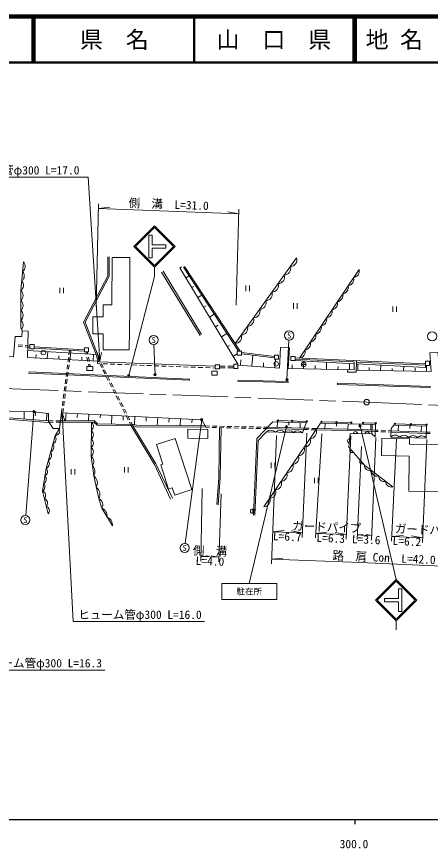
# Model space of a CAD drawing. Units: millimetres, scale not verified. Extents: x 40000 to 680000, y 20000 to 380000.
# Drawn here: x 294328 to 384488, y 198715 to 380000 of the extents above; entities that cross this region are included whole.
import ezdxf
from ezdxf.enums import TextEntityAlignment as Align

# ---------------------------------------------------------------- set-up
doc = ezdxf.new("R2010")
doc.units = ezdxf.units.MM
doc.header["$LTSCALE"] = 1000
doc.linetypes.add('CHAIN', pattern=[18.5, 12, -1.5, 3.5, -1.5])
for name, color, linetype, lineweight in [('M-BGD', 7, 'Continuous', 13), ('M-BMK', 2, 'CHAIN', 13), ('M-BMK-SRVR', 3, 'Continuous', 13), ('M-STR-HTXT', 7, 'Continuous', 13), ('M-STR-STRC', 7, 'Continuous', 13), ('M-TTL', 2, 'Continuous', 140), ('M-TTL-BAND', 7, 'Continuous', 25), ('M-TTL-LINE', 7, 'Continuous', 50)]:
    doc.layers.add(name, color=color, linetype=linetype, lineweight=lineweight)
doc.layers.add('M-TTL-TXT', color=7, linetype='Continuous')
doc.styles.add('ＭＳ ゴシック', font='')
doc.styles.get('ＭＳ ゴシック').set_extended_font_data('MS Gothic')

msp = doc.modelspace()

# ---------------------------------------------------------------- hatches: boundary and pattern name
at = {"layer": 'M-BGD'}
for points in [[(351084, 291962, -1), (351384, 291962, -1)], [(354243, 291874, -1), (354543, 291874, -1)], [(357401, 291786, -1), (357701, 291786, -1)], [(360614, 291696, -1), (360914, 291696, -1)], [(363863, 291605, -1), (364163, 291605, -1)], [(367111, 291514, -1), (367411, 291514, -1)], [(369675, 291443, -1), (369975, 291443, -1)], [(372423, 291366, -1), (372723, 291366, -1)], [(376596, 291249, -1), (376896, 291249, -1)], [(380062, 291153, -1), (380362, 291153, -1)], [(383527, 291056, -1), (383827, 291056, -1)]]:
    msp.add_hatch(color=256, dxfattribs=at).paths.add_polyline_path(points)
at = {"layer": 'M-STR-HTXT'}
for points in [[(318983, 301901, -1), (318544, 301662, -1)], [(324664, 302131, -1), (324322, 301767, -0.41421), (324311, 302120, -0.41421)], [(353427, 301055, -1), (353053, 300723, -1)], [(297905, 293719, -1), (298288, 294040, -1)], [(334473, 292003, -1), (334873, 292303, -1)], [(353360, 290787, -1), (352921, 290548, -1)], [(369402, 290912, -1), (368963, 290673, -1)]]:
    msp.add_hatch(color=256, dxfattribs=at).paths.add_polyline_path(points)

# ---------------------------------------------------------------- linework, layer by layer
at = {"layer": 'M-BGD'}
for p, q in [((341955, 308743), (355339, 327404)), ((326260, 324531), (334645, 310737)), ((342568, 304281), (329908, 325235)), ((329919, 325217), (330274, 325432)), ((342674, 307098), (330677, 325408)), ((343033, 307098), (330928, 325573)), ((355982, 305550), (368953, 324871)), ((325918, 324323), (334303, 310529)), ((331212, 323078), (331923, 323507)), ((303738, 320891), (303738, 319691)), ((304538, 320891), (304538, 319691)), ((332504, 320938), (332938, 321200)), ((344310, 321391), (344310, 320191)), ((345110, 321391), (345110, 320191)), ((333797, 318798), (334665, 319322)), ((354661, 317513), (354661, 316313)), ((355461, 317513), (355461, 316313)), ((335090, 316658), (335602, 316968)), ((376294, 316843), (376294, 315643)), ((377094, 316843), (377094, 315643)), ((336383, 314518), (337407, 315137)), ((337676, 312379), (338266, 312735)), ((338968, 310239), (340149, 310952)), ((294627, 308470), (295622, 308369)), ((296219, 308309), (297224, 308208)), ((340261, 308099), (340686, 308356)), ((294627, 308168), (295622, 308068)), ((296219, 308008), (297224, 307906)), ((296706, 307194), (311633, 306342)), ((298124, 308057), (309111, 307357)), ((298124, 307756), (309111, 307056)), ((301013, 305472), (301092, 306944)), ((305730, 306322), (305852, 307264)), ((306006, 305205), (306083, 306659)), ((306030, 306305), (306152, 307245)), ((309520, 306398), (309407, 306907)), ((309827, 306398), (309714, 306907)), ((310999, 304939), (311075, 306374)), ((311920, 306432), (312339, 304754)), ((341554, 305959), (342404, 306473)), ((343304, 306799), (350519, 305920)), ((343304, 306497), (350519, 305617)), ((296660, 305705), (311997, 304885)), ((298516, 305606), (298556, 306341)), ((303509, 305339), (303548, 306066)), ((305524, 304735), (305653, 305727)), ((305825, 304718), (305953, 305710)), ((308502, 305072), (308541, 305790)), ((309866, 304836), (309650, 305812)), ((310173, 304836), (309957, 305812)), ((311633, 306342), (311997, 304885)), ((311997, 304885), (311978, 304367)), ((312339, 304754), (311997, 304885)), ((312339, 304754), (337606, 303813)), ((343106, 304020), (343194, 305200)), ((345599, 303834), (345775, 306196)), ((348092, 303648), (348161, 304576)), ((350585, 303463), (350723, 305318)), ((354990, 305615), (383421, 304320)), ((354990, 305315), (367883, 304727)), ((354990, 305015), (367875, 304337)), ((356851, 303207), (356885, 304915)), ((361850, 303107), (361881, 304652)), ((367849, 302988), (367883, 304715)), ((368338, 302478), (368389, 305005)), ((368383, 304705), (383421, 304020)), ((384321, 304586), (384529, 304629)), ((305319, 303148), (305447, 304140)), ((305619, 303131), (305747, 304123)), ((310109, 303742), (309996, 304250)), ((310416, 303742), (310303, 304250)), ((311978, 304367), (312500, 304347)), ((312862, 303561), (312462, 304349)), ((313203, 303552), (312805, 304336)), ((313100, 304325), (314099, 304288)), ((313585, 302134), (313133, 303026)), ((313926, 302124), (313474, 303016)), ((314699, 304266), (315698, 304228)), ((316298, 304206), (317297, 304169)), ((317897, 304147), (318896, 304109)), ((319495, 304087), (320495, 304050)), ((321094, 304028), (322094, 303990)), ((322693, 303968), (323692, 303931)), ((324292, 303909), (325291, 303871)), ((325891, 303849), (326890, 303812)), ((327490, 303790), (328489, 303752)), ((329089, 303730), (330088, 303693)), ((330688, 303671), (331687, 303633)), ((332287, 303611), (333286, 303574)), ((333885, 303552), (334885, 303514)), ((335484, 303492), (336484, 303455)), ((337083, 303432), (337606, 303413)), ((338506, 303836), (339787, 303836)), ((338506, 303436), (339787, 303436)), ((340387, 303836), (341668, 303836)), ((340387, 303436), (341668, 303436)), ((354351, 303257), (354368, 304111)), ((356401, 304196), (357401, 304196)), ((359350, 303157), (359366, 303930)), ((364349, 303058), (364363, 303748)), ((366459, 302515), (366469, 303015)), ((366849, 303008), (366876, 304390)), ((368375, 304311), (383398, 303521)), ((368656, 302972), (368682, 304295)), ((371155, 302922), (371167, 303502)), ((373655, 302872), (373678, 304032)), ((376154, 302822), (376164, 303320)), ((378654, 302772), (378674, 303769)), ((381153, 302722), (381167, 303377)), ((383398, 303521), (383421, 303982)), ((383653, 302672), (383679, 303982)), ((304907, 299975), (305036, 300966)), ((305113, 301561), (305241, 302553)), ((305208, 299958), (305336, 300949)), ((305413, 301544), (305542, 302536)), ((314308, 300706), (313856, 301598)), ((314649, 300697), (314197, 301589)), ((366459, 302515), (368338, 302478)), ((304702, 298388), (304830, 299380)), ((305002, 298371), (305130, 299363)), ((315031, 299279), (314579, 300171)), ((315372, 299270), (314920, 300162)), ((304496, 296801), (304624, 297793)), ((304796, 296784), (304925, 297776)), ((315754, 297852), (315302, 298744)), ((316095, 297842), (315643, 298734)), ((316477, 296424), (316025, 297316)), ((304290, 295215), (304419, 296206)), ((304591, 295198), (304719, 296189)), ((316818, 296415), (316366, 297307)), ((317200, 294997), (316748, 295889)), ((317541, 294988), (317089, 295880)), ((296001, 293933), (295959, 292288)), ((298497, 293832), (298400, 293015)), ((304091, 293678), (304213, 294620)), ((304392, 293663), (304513, 294602)), ((317923, 293570), (317471, 294462)), ((318264, 293560), (317812, 294452)), ((300980, 293536), (300786, 291907)), ((301289, 291867), (302271, 291874)), ((302871, 291879), (303852, 291886)), ((305090, 293628), (305003, 291895)), ((307587, 293503), (307543, 292637)), ((310084, 293379), (310011, 291932)), ((312580, 293254), (312544, 292531)), ((315077, 293130), (314981, 291194)), ((317574, 293005), (317526, 292037)), ((318646, 292142), (318194, 293034)), ((318987, 292133), (318535, 293025)), ((320071, 292881), (319982, 291084)), ((322568, 292756), (322523, 291858)), ((325065, 292632), (324978, 290885)), ((327562, 292507), (327518, 291634)), ((330059, 292383), (329982, 290837)), ((332556, 292258), (332517, 291486)), ((335572, 290485), (334673, 292153)), ((351234, 291962), (357551, 291786)), ((301404, 291568), (302308, 291575)), ((302908, 291579), (303812, 291586)), ((319316, 290819), (318917, 291607)), ((319655, 290813), (319258, 291598)), ((324395, 282365), (319316, 290819)), ((324653, 282520), (319655, 290813)), ((335409, 290786), (335576, 290785)), ((335572, 290485), (336259, 290470)), ((335576, 290785), (336399, 290767)), ((336859, 290457), (337858, 290435)), ((336999, 290754), (337998, 290732)), ((338458, 290422), (339458, 290401)), ((338598, 290719), (339598, 290698)), ((340058, 290388), (341058, 290366)), ((340198, 290685), (341198, 290663)), ((341658, 290353), (342657, 290332)), ((341797, 290650), (342797, 290628)), ((343257, 290319), (344257, 290297)), ((343397, 290615), (344397, 290594)), ((344857, 290284), (345857, 290263)), ((344997, 290581), (345996, 290559)), ((346456, 290250), (347456, 290228)), ((346596, 290546), (347596, 290525)), ((348056, 290215), (348743, 290200)), ((348196, 290512), (349018, 290494)), ((348204, 273160), (360549, 291378)), ((348743, 290200), (356880, 290004)), ((349018, 290494), (356992, 290301)), ((350142, 291692), (357439, 291489)), ((351142, 291664), (351108, 290443)), ((353641, 291595), (353624, 290984)), ((356140, 291525), (356106, 290323)), ((356992, 290301), (358083, 290275)), ((358683, 290260), (359774, 290234)), ((360565, 291401), (372563, 291066)), ((360764, 291696), (367261, 291514)), ((361549, 291352), (361519, 290192)), ((364048, 291288), (364033, 290708)), ((366547, 291223), (366517, 290071)), ((369046, 291159), (369031, 290583)), ((369825, 291443), (372573, 291366)), ((371545, 291094), (371515, 289924)), ((371769, 289090), (371835, 291086)), ((372477, 288438), (372563, 291066)), ((376523, 290955), (383668, 290756)), ((376746, 291249), (383677, 291056)), ((377523, 290928), (377488, 289694)), ((380022, 290858), (380004, 290241)), ((382521, 290788), (382485, 289502)), ((383595, 288126), (383668, 290756)), ((346982, 287591), (348776, 289504)), ((356880, 290004), (357927, 289978)), ((358527, 289964), (359574, 289939)), ((367667, 289151), (368658, 289136)), ((370252, 289113), (371242, 289098)), ((372515, 289586), (373122, 289562)), ((372525, 289886), (373137, 289862)), ((373722, 289539), (374721, 289501)), ((373736, 289839), (374735, 289800)), ((375321, 289478), (375929, 289454)), ((375335, 289777), (375947, 289754)), ((375862, 288365), (383595, 288126)), ((375929, 289454), (383624, 289158)), ((375947, 289754), (383632, 289458)), ((383624, 289158), (384410, 289128)), ((383632, 289458), (384436, 289427)), ((346229, 271317), (346982, 287591)), ((366809, 287047), (366914, 288032)), ((367684, 285033), (367032, 285780)), ((349818, 282817), (349818, 281617)), ((350618, 282817), (350618, 281617)), ((369838, 282564), (369186, 283310)), ((306241, 281376), (306241, 280176)), ((307041, 281376), (307041, 280176)), ((317827, 281835), (317827, 280635)), ((318627, 281835), (318627, 280635)), ((324395, 282365), (327845, 274809)), ((324653, 282520), (328299, 275017)), ((359263, 279504), (359263, 278304)), ((360063, 279504), (360063, 278304)), ((345769, 272707), (345769, 271707))]:
    msp.add_line(p, q, dxfattribs=at)
for points in [[(295546, 311516), (295268, 312154), (295228, 320284), (295788, 326582)], [(311633, 306342), (308910, 313437), (314188, 323502), (314174, 327656)], [(311920, 306432), (309238, 313418), (314489, 323428), (314474, 327658)], [(284771, 306302), (287761, 306302), (288869, 309074), (290339, 308486), (289770, 305996), (293628, 305836), (293986, 310293), (295483, 310288), (295546, 311516), (296840, 311441), (296660, 305705)], [(342568, 304060), (351582, 303388), (351837, 307919), (353767, 307810), (353508, 303274), (367849, 302988)], [(368348, 302978), (384653, 302652), (384398, 306713), (386142, 306822), (386627, 302790), (399143, 304363), (409719, 304165), (409951, 304353)], [(384321, 304282), (384334, 304282), (384548, 304326)], [(276349, 271754), (285004, 294212), (298097, 293879), (301236, 293506), (301294, 291735), (302291, 290219), (303613, 290218)], [(284846, 293802), (286713, 293019), (301289, 291867)], [(284731, 293502), (284786, 293502), (286641, 292723), (301279, 291567), (301404, 291568)], [(301192, 271605), (299969, 276599), (300770, 281535), (302712, 288654), (303635, 290256), (304091, 293678), (334673, 292153)], [(303852, 291886), (311250, 291942), (311983, 291245), (319896, 291109), (320505, 290927), (335409, 290786)], [(303812, 291586), (311131, 291641), (311861, 290948), (319849, 290810), (320459, 290627), (335572, 290485)], [(310608, 291637), (310596, 284235), (311124, 279930), (312232, 274907), (312882, 272867), (315213, 268990)], [(338566, 290420), (338367, 279499), (337972, 273632)], [(338866, 290413), (338666, 279486), (338271, 273612)], [(345930, 271331), (346702, 288023), (350142, 291692)], [(348776, 289504), (356623, 289321), (357439, 291489)], [(359774, 290234), (369713, 289994), (372525, 289886)], [(375862, 288365), (375977, 290237), (376523, 290955)], [(359574, 289939), (369703, 289694), (372515, 289586)], [(367035, 289160), (366713, 286147), (370107, 282255), (376274, 277503)], [(372477, 288438), (371769, 289090), (367035, 289160)]]:
    msp.add_lwpolyline(points, dxfattribs=at)
for points in [[(315167, 327466), (315093, 317187), (313209, 317184), (313209, 314547), (310897, 314547), (310897, 310872), (313150, 310872), (313150, 307396), (318817, 307396), (319014, 315994), (319014, 327486)], [(297224, 308507), (298124, 308507), (298124, 307607), (297224, 307607)], [(309111, 307807), (310011, 307807), (310011, 306907), (309111, 306907)], [(342404, 307098), (343304, 307098), (343304, 306198), (342404, 306198)], [(350519, 306218), (351419, 306218), (351419, 305318), (350519, 305318)], [(354090, 305915), (354990, 305915), (354990, 305015), (354090, 305015)], [(383421, 304882), (384321, 304882), (384321, 303982), (383421, 303982)], [(309612, 302842), (310912, 302842), (310912, 303742), (309612, 303742)], [(336861, 302754), (338061, 302754), (338061, 301854), (336861, 301854)], [(337606, 304136), (338506, 304136), (338506, 303236), (337606, 303236)], [(341668, 304281), (342568, 304281), (342568, 303281), (341668, 303281)], [(331617, 288119), (335964, 288030), (336005, 290015), (331657, 290104)], [(324820, 286746), (326221, 282472), (325724, 282309), (327456, 277015), (328249, 277275), (328769, 275685), (332509, 276909), (328857, 288018)], [(373851, 284311), (379861, 284180), (379780, 276557), (389568, 276349), (389701, 286696), (379966, 286820), (379947, 287956), (373903, 288041)]]:
    msp.add_lwpolyline(points, close=True, dxfattribs=at)
for centre, radius in [((300159, 306787), 500), ((350895, 304335), 500), ((356901, 304196), 500), ((351234, 291962), 150), ((354393, 291874), 150), ((357551, 291786), 150), ((360764, 291696), 150), ((364013, 291605), 150), ((367261, 291514), 150), ((369825, 291443), 150), ((372573, 291366), 150), ((376746, 291249), 150), ((380212, 291153), 150), ((383677, 291056), 150), ((345769, 272207), 500)]:
    msp.add_circle(centre, radius, dxfattribs=at)
for centre, radius, start, end in [((294834, 325609), 1363, 304.27765, 45.57104), ((353946, 326990), 1453, 272.16139, 16.54053), ((352608, 325124), 1453, 272.16139, 16.54053), ((367526, 324555), 1462, 279.76284, 12.4835), ((294647, 323510), 1363, 304.27765, 45.57104), ((351269, 323258), 1453, 272.16139, 16.54053), ((366347, 322799), 1462, 279.76284, 12.4835), ((294461, 321411), 1363, 304.27765, 45.57104), ((349931, 321392), 1453, 272.16139, 16.54053), ((365168, 321042), 1462, 279.76284, 12.4835), ((294293, 319203), 1430, 311.41063, 49.14495), ((348592, 319526), 1453, 272.16139, 16.54053), ((363989, 319286), 1462, 279.76284, 12.4835), ((294303, 317048), 1430, 311.41063, 49.14495), ((347254, 317659), 1453, 272.16139, 16.54053), ((362809, 317530), 1462, 279.76284, 12.4835), ((294314, 314894), 1430, 311.41063, 49.14495), ((345916, 315793), 1453, 272.16139, 16.54053), ((361630, 315773), 1462, 279.76284, 12.4835), ((294324, 312740), 1430, 319.71905, 49.14495), ((344577, 313927), 1453, 272.16139, 16.54053), ((360451, 314017), 1462, 279.76284, 12.4835), ((343239, 312061), 1453, 272.16139, 16.54053), ((359272, 312260), 1462, 279.76284, 12.4835), ((341900, 310195), 1453, 272.16139, 16.54053), ((358092, 310504), 1462, 279.76284, 12.4835), ((356913, 308747), 1462, 279.76284, 12.4835), ((355734, 306991), 1462, 279.76284, 12.4835), ((302617, 289750), 1100, 274.94265, 25.16326), ((309903, 290715), 1160, 307.23992, 52.57729), ((301684, 287979), 1230, 296.16777, 33.31168), ((309893, 288866), 1167, 307.41273, 52.40447), ((349729, 288316), 1523, 48.56995, 128.76493), ((351691, 288270), 1523, 48.56995, 128.76493), ((353653, 288225), 1523, 48.56995, 128.76493), ((355615, 288179), 1523, 48.56995, 128.76493), ((358207, 289462), 1448, 272.50706, 19.24643), ((368161, 289046), 505, 10.32347, 167.98166), ((370745, 289007), 505, 10.32347, 167.98166), ((376805, 287576), 1230, 36.35603, 140.09218), ((378738, 287517), 1230, 36.35603, 140.09218), ((380671, 287457), 1230, 36.35603, 140.09218), ((382605, 287397), 1230, 36.35603, 140.09218), ((301198, 286199), 1230, 296.16777, 33.31168), ((309890, 287014), 1167, 307.41273, 52.40447), ((356990, 287528), 1370, 270.91617, 20.83732), ((366959, 287529), 505, 95.07343, 252.73162), ((300713, 284419), 1230, 296.16777, 33.31168), ((309887, 285162), 1167, 307.41273, 52.40447), ((355732, 285671), 1370, 270.91617, 20.83732), ((367432, 285471), 505, 142.26219, 299.92038), ((300227, 282640), 1230, 296.16777, 33.31168), ((309461, 283003), 1675, 326.64903, 47.33836), ((354473, 283814), 1370, 270.91617, 20.83732), ((369586, 283001), 505, 142.26219, 299.92038), ((299967, 280821), 1074, 299.90322, 41.67374), ((309725, 280851), 1675, 326.64903, 47.33836), ((353215, 281957), 1370, 270.91617, 20.83732), ((371345, 282267), 1238, 180.5916, 284.18336), ((372887, 281080), 1238, 180.5916, 284.18336), ((299700, 279175), 1074, 299.90322, 41.67374), ((309953, 278355), 1963, 331.50615, 53.36725), ((351957, 280101), 1370, 270.91617, 20.83732), ((374429, 279892), 1238, 180.5916, 284.18336), ((299433, 277530), 1074, 299.90322, 41.67374), ((310507, 275844), 1963, 331.50615, 53.36725), ((350698, 278244), 1370, 270.91617, 20.83732), ((375971, 278704), 1238, 180.5916, 284.18336), ((299601, 275626), 1040, 318.25698, 69.26404), ((349440, 276387), 1370, 270.91617, 20.83732), ((300009, 273962), 1040, 318.25698, 69.26404), ((311673, 273605), 1417, 328.59942, 66.76313), ((348182, 274530), 1370, 270.91617, 20.83732), ((300416, 272297), 1040, 318.25698, 69.26404), ((312196, 271135), 1863, 353.636, 68.38031), ((313361, 269197), 1863, 353.636, 68.38031)]:
    msp.add_arc(centre, radius, start, end, dxfattribs=at)
at = {"layer": 'M-BMK'}
msp.add_lwpolyline([(208965, 300413), (235951, 301023), (370610, 295970), (470424, 291588), (570170, 287527)], dxfattribs=at)
at = {"layer": 'M-BMK-SRVR'}
msp.add_circle((370610, 295970), 600, dxfattribs=at)
at = {"layer": 'M-STR-HTXT'}
for p, q in [((309932, 344997), (280522, 344997)), ((312471, 304996), (309932, 344997)), ((311674, 316759), (312184, 339191)), ((312161, 338191), (314603, 338442)), ((312161, 338191), (342741, 337044)), ((342741, 337044), (340324, 337477)), ((342183, 317099), (342769, 338044)), ((318764, 301781), (324353, 323395)), ((324493, 301949), (324227, 308528)), ((353240, 300889), (353673, 309511)), ((312471, 304996), (311878, 306762)), ((312471, 304996), (312836, 306823)), ((298097, 293879), (296316, 271272)), ((304245, 293670), (303859, 291847)), ((304245, 293670), (306619, 248131)), ((304245, 293670), (304818, 291897)), ((334673, 292153), (331063, 265179)), ((353141, 290667), (345033, 256436)), ((369182, 290793), (377020, 257314)), ((350959, 288724), (349882, 260714)), ((357573, 289198), (356516, 266478)), ((360803, 289034), (359434, 266368)), ((367145, 288649), (366130, 266117)), ((372626, 288301), (371663, 265895)), ((377125, 287996), (376045, 265703)), ((383721, 287797), (382740, 265409)), ((369459, 286303), (368544, 266027)), ((334787, 277116), (334439, 261302)), ((338922, 275991), (338386, 261154)), ((350151, 267717), (352594, 267968)), ((350151, 267717), (356562, 267477)), ((356562, 267477), (354146, 267909)), ((359495, 267367), (361937, 267617)), ((359495, 267367), (366175, 267116)), ((366175, 267116), (363759, 267549)), ((368589, 267026), (369810, 267151)), ((371706, 266894), (370499, 267118)), ((376093, 266701), (378537, 266936)), ((376093, 266701), (382784, 266408)), ((382784, 266408), (380370, 266856)), ((334461, 262302), (336170, 262477)), ((334461, 262302), (338422, 262153)), ((338422, 262153), (336730, 262456)), ((349926, 261722), (352369, 261972)), ((306619, 248131), (335284, 248131)), ((284895, 237562), (313560, 237562))]:
    msp.add_line(p, q, dxfattribs=at)
for points in [[(368589, 267026), (369430, 266994), (371706, 266894)], [(349921, 261722), (369186, 260999), (403184, 259506)]]:
    msp.add_lwpolyline(points, dxfattribs=at)
for centre in [(318764, 301781), (324493, 301949), (353240, 300889), (298097, 293879), (334673, 292153), (353141, 290667), (369182, 290793)]:
    msp.add_circle(centre, 250, dxfattribs=at)
at = {"layer": 'M-STR-STRC'}
for p, q in [((319853, 329895), (324353, 334395)), ((320207, 329895), (324353, 334041)), ((328854, 329894), (324353, 334395)), ((328500, 329894), (324353, 334041)), ((323103, 332394), (323853, 332394)), ((323103, 332394), (323103, 327394)), ((323853, 332394), (323853, 330269)), ((323853, 330269), (326853, 330269)), ((326853, 330269), (326853, 329519)), ((319853, 329895), (324353, 325394)), ((320207, 329895), (324353, 325748)), ((323853, 329519), (326853, 329519)), ((323853, 329519), (323853, 327394)), ((324353, 325748), (328500, 329894)), ((324354, 325394), (328854, 329894)), ((323103, 327394), (323853, 327394)), ((324353, 325394), (324353, 323395)), ((297022, 302308), (297033, 302558)), ((297022, 302308), (332022, 300735)), ((297033, 302558), (332033, 300985)), ((332022, 300735), (332033, 300985)), ((342567, 300532), (342574, 300782)), ((342567, 300532), (353527, 300235)), ((342574, 300782), (353534, 300485)), ((353527, 300235), (353534, 300485)), ((364267, 299848), (364275, 300098)), ((364267, 299848), (384452, 299160)), ((364275, 300098), (384461, 299410)), ((384452, 299160), (384461, 299410)), ((339033, 256436), (351033, 256436)), ((339033, 252936), (339033, 256436)), ((351033, 252936), (351033, 256436)), ((372520, 252814), (377020, 257314)), ((372874, 252814), (377020, 256960)), ((381520, 252813), (377020, 257314)), ((381167, 252813), (377020, 256960)), ((378269, 255313), (377519, 255313)), ((377519, 253188), (377519, 255313)), ((378269, 250313), (378269, 255313)), ((339033, 252936), (351033, 252936)), ((372520, 252814), (377020, 248313)), ((372874, 252814), (377020, 248667)), ((374519, 252438), (374519, 253188)), ((377519, 253188), (374519, 253188)), ((377519, 252438), (374519, 252438)), ((377020, 248667), (381167, 252813)), ((377020, 248313), (381520, 252813)), ((377519, 250313), (377519, 252438)), ((378269, 250313), (377519, 250313)), ((377020, 248313), (377020, 246314))]:
    msp.add_line(p, q, dxfattribs=at)
for points in [[(323103, 332394), (323853, 332394), (323853, 330269), (326853, 330269), (326853, 329519), (323853, 329519), (323853, 327394), (323103, 327394)], [(374519, 253188), (377519, 253188), (377519, 255313), (378269, 255313), (378269, 250313), (377519, 250313), (377519, 252438), (374519, 252438)]]:
    msp.add_lwpolyline(points, close=True, dxfattribs=at)
for centre in [(324186, 309527), (353723, 310509), (384882, 310327), (296238, 270276), (330930, 264188)]:
    msp.add_circle(centre, 1000, dxfattribs=at)
at = {"layer": 'M-TTL'}
msp.add_line((680000, 380000), (40000, 380000), dxfattribs=at)
at = {"layer": 'M-TTL-BAND'}
for p, q in [((40000, 205000), (579000, 205000)), ((368000, 205000), (368000, 204000))]:
    msp.add_line(p, q, dxfattribs=at)
at = {"layer": 'M-TTL-LINE'}
for p, q in [((297750, 380000), (297750, 370000)), ((298250, 380000), (298250, 370000)), ((333000, 380000), (333000, 370000)), ((367750, 380000), (367750, 370000)), ((368250, 380000), (368250, 370000)), ((40000, 370000), (680000, 370000))]:
    msp.add_line(p, q, dxfattribs=at)

# ---------------------------------------------------------------- texts
at = {"layer": 'M-STR-HTXT', "style": 'ＭＳ ゴシック'}
msp.add_text('ヒューム管φ300 L=17.0', height=1833, dxfattribs=at).set_placement((308022, 345047), align=Align.BOTTOM_RIGHT)
for s, rotation, p in [('側\u3000溝\u3000L=31.0', 357.851, (327411, 337619)), ('ガードパイプ', 357.851, (361858, 267278)), ('ガードパイプ', 357.491, (384216, 266645)), ('側\u3000溝', 357.851, (336435, 262072)), ('路\u3000肩 Con\u3000L=42.0', 357.486, (374340, 260617))]:
    msp.add_text(s, height=1833, rotation=rotation, dxfattribs=at).set_placement(p, align=Align.BOTTOM_CENTER)
for s, rotation, p in [('L=6.7', 357.491, (353341, 267598)), ('L=6.3', 357.491, (362819, 267242)), ('L=3.6', 357.491, (370553, 266945)), ('L=6.2', 357.491, (379423, 266555)), ('L=4.0', 357.851, (336492, 262226))]:
    msp.add_text(s, height=1833, rotation=rotation, dxfattribs=at).set_placement(p, align=Align.TOP_CENTER)
for s, p in [('ヒューム管φ300 L=16.0', (307784, 248181)), ('ヒューム管φ300 L=16.3', (286060, 237611))]:
    msp.add_text(s, height=1833, dxfattribs=at).set_placement(p, align=Align.BOTTOM_LEFT)
at = {"layer": 'M-STR-STRC', "style": 'ＭＳ ゴシック'}
for s, p in [('S', (324186, 309527)), ('S', (353723, 310509)), ('S', (296238, 270276)), ('S', (330930, 264188)), ('駐在所', (345033, 254686))]:
    msp.add_text(s, height=1320, dxfattribs=at).set_placement(p, align=Align.MIDDLE_CENTER)
at = {"layer": 'M-TTL-BAND', "style": 'ＭＳ ゴシック'}
msp.add_text('300.0', height=1833, dxfattribs=at).set_placement((367844, 198195), align=Align.BOTTOM_CENTER)
at = {"layer": 'M-TTL-TXT', "style": 'ＭＳ ゴシック'}
for s, p in [('県\u3000名', (315625, 375000)), ('山\u3000口\u3000県', (350375, 375000))]:
    msp.add_text(s, height=3666, dxfattribs=at).set_placement(p, align=Align.MIDDLE_CENTER)
msp.add_text('地 名', height=3666, dxfattribs=at).set_placement((370380, 375000), align=Align.MIDDLE_LEFT)

doc.saveas('drawing.dxf')
